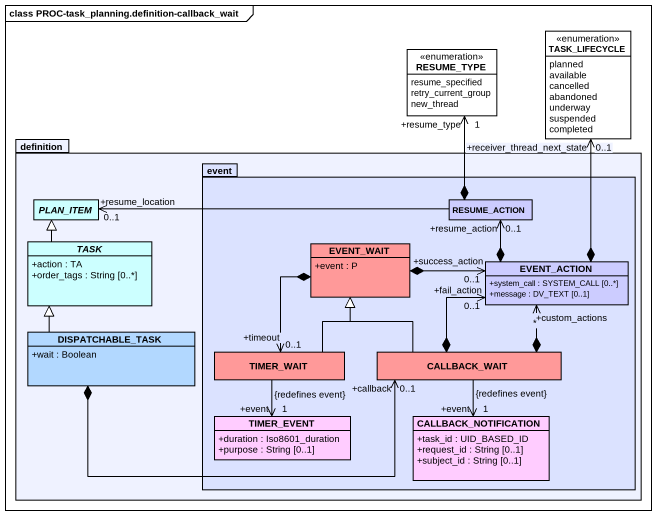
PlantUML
@startuml
mainframe class PROC-task_planning.definition-callback_wait
hide circle
hide empty members
skinparam classAttributeIconSize 0
enum TASK_LIFECYCLE #FFFFFF {
  planned
  available
  cancelled
  abandoned
  underway
  suspended
  completed
}
enum RESUME_TYPE #FFFFFF {
  resume_specified
  retry_current_group
  new_thread
}
package definition #EFF2FF {
  package event #DBE2FF {
    class RESUME_ACTION #CCCCFF
    class EVENT_WAIT #FF9999 {
      +event : P
    }
    class EVENT_ACTION #CCCCFF {
      +system_call : SYSTEM_CALL [0..*]
      +message : DV_TEXT [0..1]
    }
    class TIMER_WAIT #FF9999
    class CALLBACK_WAIT #FF9999
    class TIMER_EVENT #FFCCFF {
      +duration : Iso8601_duration
      +purpose : String [0..1]
    }
    class CALLBACK_NOTIFICATION #FFCCFF {
      +task_id : UID_BASED_ID
      +request_id : String [0..1]
      +subject_id : String [0..1]
    }
  }
  abstract class PLAN_ITEM #CCFFFF
  abstract class TASK #CCFFFF {
    +action : TA
    +order_tags : String [0..*]
  }
  class DISPATCHABLE_TASK #B2D8FF {
    +wait : Boolean
  }
}
TASK_LIFECYCLE "+receiver_thread_next_state\n0..1" <--* EVENT_ACTION
RESUME_TYPE "+resume_type\n1" <--* RESUME_ACTION
PLAN_ITEM "+resume_location\n0..1" <-right- RESUME_ACTION
TASK -up-|> PLAN_ITEM
EVENT_WAIT *-right-> "+success_action\n0..1" EVENT_ACTION
EVENT_ACTION *-up-> "+resume_action\n0..1" RESUME_ACTION
DISPATCHABLE_TASK -up-|> TASK
TIMER_WAIT "+timeout\n0..1" <-up-* EVENT_WAIT
TIMER_WAIT -up-|> EVENT_WAIT
CALLBACK_WAIT -up-|> EVENT_WAIT
CALLBACK_WAIT *-up-> "+custom_actions\n*" EVENT_ACTION
CALLBACK_WAIT *-up-> "+fail_action\n0..1" EVENT_ACTION
CALLBACK_WAIT "+callback\n0..1" <-left-* DISPATCHABLE_TASK
TIMER_EVENT "+event\n1\n{redefines event}" <-up- TIMER_WAIT
CALLBACK_NOTIFICATION "+event\n1\n{redefines event}" <-up- CALLBACK_WAIT
@enduml
